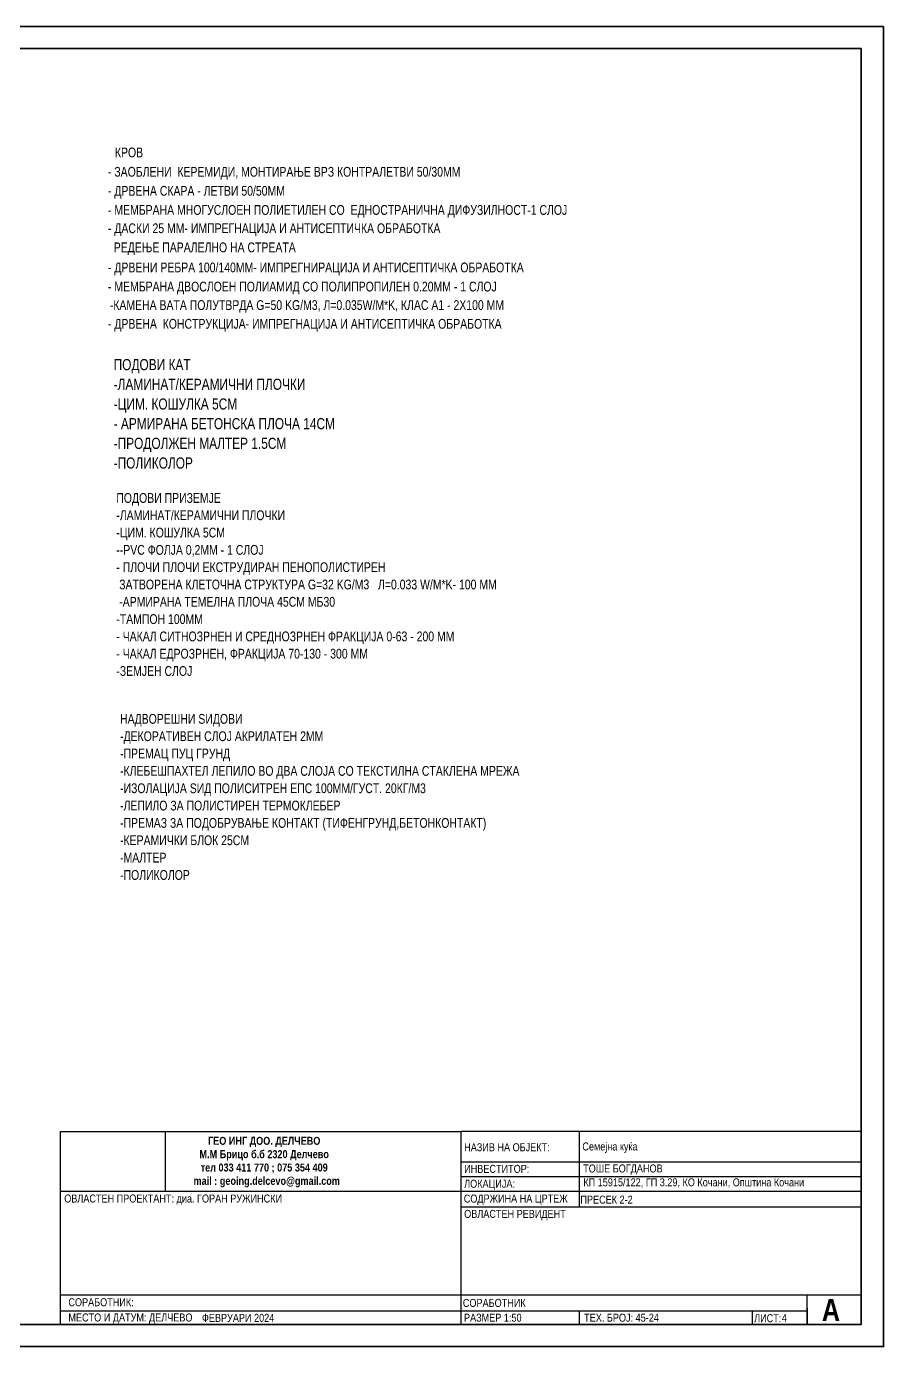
# Model space of a CAD drawing. Extents: x 1230 to 300706, y -1407 to 36108.
# Drawn here: x 134438 to 144077, y 2225 to 17075 of the extents above; entities that cross this region are included whole.
import ezdxf

# ---------------------------------------------------------------- set-up
doc = ezdxf.new("R2010")
doc.units = 0
doc.header["$LTSCALE"] = 5
doc.header["$MEASUREMENT"] = 0
doc.layers.add('4 _ - Фрагмент - Разрез.2D Elements', color=7, linetype='Continuous')
for name, color, linetype, lineweight in [('41', 7, 'Continuous', 35), ('46', 9, 'Continuous', 35), ('7', 7, 'Continuous', 25), ('dimenzija', 7, 'Continuous', 13)]:
    doc.layers.add(name, color=color, linetype=linetype, lineweight=lineweight)
doc.styles.add('GENERATED_STYLE_4', font='arial.ttf')
doc.styles.add('GENERATED_STYLE_5', font='arialbd.ttf')
doc.styles.add('GENERATED_STYLE_6', font='Cambria Math.ttf')

# ---------------------------------------------------------------- blocks, each defined once
blk = doc.blocks.new('ANTETKA')
at = {"layer": '7', "linetype": 'Continuous', "lineweight": 25}
for p, q in [((277494, 4643), (272999, 4643)), ((272999, 2475), (272999, 4643)), ((272999, 3797), (277494, 3797)), ((274328, 2627), (274328, 2475)), ((276271, 2627), (276271, 2475))]:
    blk.add_line(p, q, dxfattribs=at)
at = {"layer": '7', "linetype": 'Continuous', "lineweight": 25, "flags": 128}
for points in [[(268494, 4643), (272999, 4643)], [(268494, 2475), (268494, 4643), (272999, 4643)], [(269673, 4643), (269673, 3975)], [(274328, 4643), (274328, 3797)], [(272999, 4302), (277494, 4302)], [(272999, 4137), (277494, 4137)], [(268494, 3972), (272999, 3972)], [(272999, 3972), (277494, 3972)], [(268494, 2808), (277494, 2808)], [(276891, 2658), (276891, 2475), (276891, 2808)], [(268494, 2627), (276891, 2627)], [(268494, 2475), (277494, 2475)]]:
    blk.add_lwpolyline(points, dxfattribs=at)
at = {"layer": '4 _ - Фрагмент - Разрез.2D Elements', "linetype": 'Continuous', "lineweight": 35, "char_height": 90}
for s, insert, attachment_point, style in [('\\A1;\\pxqc;{\\fCentury Gothic|b1|i0|c204|p34;\\W0.85;ГЕО ИНГ ДОО. ДЕЛЧЕВО\\PМ.М Брицо б.б 2320 Делчево \\Pтел 033 411 770 ; 075 354 409 \\P  mail : geoing.delcevo@gmail.com}', (270785, 4301), 5, 'GENERATED_STYLE_5'), ('\\A1;\\pxql;{\\fCentury Gothic|b0|i0|c204|p34;\\W0.85;КП 15915\\fCentury Gothic|b0|i0|c0|p34;/122\\fCentury Gothic|b0|i0|c204|p34;, ГП 3.29, КО Кочани, Општина Кочани}', (274374, 4065), 4, 'GENERATED_STYLE_4'), ('\\A1;{\\W0.850000x;\\pql;\\fCentury Gothic|b0|i0|c204|p34;ОВЛАСТЕН РЕВИДЕНТ\\P\\pqc;\\fCentury Gothic|b0|i0|c204|p34;}', (273034, 3705), 4, 'GENERATED_STYLE_4')]:
    blk.add_mtext(s, dxfattribs=dict(at, insert=insert, attachment_point=attachment_point, style=style))
at = {"layer": '41', "linetype": 'Continuous', "lineweight": 35, "char_height": 90, "attachment_point": 4, "style": 'GENERATED_STYLE_4'}
for s, insert in [('\\A1;{\\W0.850000x;\\pql;\\fCentury Gothic|b0|i0|c204|p34;НАЗИВ НА ОБЈЕКТ:}', (273034, 4467)), ('\\A1;{\\W0.850000x;\\pql;\\fCentury Gothic|b0|i0|c204|p34;Семејна куќа}', (274363, 4463)), ('\\A1;{\\W0.850000x;\\pql;\\fCentury Gothic|b0|i0|c204|p34;ИНВЕСТИТОР:}', (273034, 4224)), ('\\A1;{\\W0.850000x;\\pql;\\fCentury Gothic|b0|i0|c204|p34;ТОШЕ БОГДАНОВ}', (274372, 4216)), ('\\A1;{\\W0.850000x;\\pql;\\fCentury Gothic|b0|i0|c204|p34;ЛОКАЦИЈА:}', (273034, 4044)), ('\\A1;{\\W0.850000x;\\pql;\\fCentury Gothic|b0|i0|c204|p34;ОВЛАСТЕН ПРОЕКТАНТ: диа. \\fCentury Gothic|b0|i0|c204|p34;ГОРАН РУЖИНСКИ}', (268536, 3878)), ('\\A1;{\\W0.850000x;\\pql;\\fCentury Gothic|b0|i0|c204|p34;СОДРЖИНА НА ЦРТЕЖ}', (273029, 3877)), ('\\A1;{\\W0.850000x;\\pql;\\fCentury Gothic|b0|i0|c204|p34;СОРАБОТНИК:}', (268583, 2724)), ('\\A1;{\\W0.850000x;\\pql;\\fCentury Gothic|b0|i0|c204|p34;СОРАБОТНИК}', (273019, 2716)), ('\\A1;{\\W0.850000x;\\pql;\\fCentury Gothic|b0|i0|c204|p34;МЕСТО И ДАТУМ: ДЕЛЧЕВО}', (268583, 2540)), ('\\A1;{\\W0.850000x;\\pql;\\fCentury Gothic|b0|i0|c204|p34;ФЕВРУАРИ 2024\\P\\pql;\\fCentury Gothic|b0|i0|c204|p34;}', (270085, 2548)), ('\\A1;{\\W0.850000x;\\pql;\\fCentury Gothic|b0|i0|c204|p34;РАЗМЕР 1:50}', (273032, 2550)), ('\\A1;{\\W0.850000x;\\pql;\\fCentury Gothic|b0|i0|c204|p34;ТЕХ. БРОЈ: \\fCentury Gothic|b0|i0|c204|p34;45-24}', (274383, 2550)), ('\\A1;{\\W0.850000x;\\pql;\\fCentury Gothic|b0|i0|c204|p34;ЛИСТ: }', (276295, 2544))]:
    blk.add_mtext(s, dxfattribs=dict(at, insert=insert))
at = {"layer": '46', "color": 254, "linetype": 'Continuous', "lineweight": 35, "insert": (277056, 2637), "char_height": 250, "attachment_point": 4, "style": 'GENERATED_STYLE_5'}
blk.add_mtext('\\A1;{\\W0.850000x;\\pql;\\fCentury Gothic|b1|i0|c204|p34;А}', dxfattribs=at)

msp = doc.modelspace()

# ---------------------------------------------------------------- linework, layer by layer
at = {"layer": '41', "color": 7, "linetype": 'Continuous', "lineweight": 35, "ltscale": 0.1, "flags": 128}
for points in [[(144077, 17075), (123077, 17075), (123077, 2225), (144077, 2225)], [(143827, 16825), (124327, 16825), (124327, 2475), (143827, 2475)]]:
    msp.add_lwpolyline(points, close=True, dxfattribs=at)

# ---------------------------------------------------------------- block references
at = {"layer": 'dimenzija'}
msp.add_blockref('ANTETKA', (-133673, 0), dxfattribs=at)

# ---------------------------------------------------------------- texts
at = {"layer": '46', "color": 254, "linetype": 'Continuous', "lineweight": 35, "char_height": 90, "attachment_point": 4, "style": 'GENERATED_STYLE_4'}
for s, insert in [('\\A1;{\\W0.850000x;\\pql;\\fCentury Gothic|b0|i0|c204|p34;ПРЕСЕК \\fCentury Gothic|b0|i0|c204|p34;2-2}', (140668, 3878)), ('\\A1;{\\W0.850000x;\\pql;\\fCentury Gothic|b0|i0|c204|p34;4}', (142934, 2548))]:
    msp.add_mtext(s, dxfattribs=dict(at, insert=insert))
at = {"layer": '7', "color": 7, "linetype": 'Continuous', "lineweight": 25, "char_height": 110, "attachment_point": 7}
for s, insert, style in [('\\A1;{\\W0.800000x;\\pql;\\fCentury Gothic|b0|i0|c0|p34;КРОВ}', (135433, 15601), 'GENERATED_STYLE_6'), ('\\A1;{\\W0.800000x;\\pql;\\fCentury Gothic|b0|i0|c0|p34;- ЗАОБЛЕНИ  КЕРЕМИДИ, МОНТИРАЊЕ \\fCentury Gothic|b0|i0|c0|p34;ВРЗ\\fCentury Gothic|b0|i0|c0|p34; КОНТРАЛЕТВИ 50/30ММ }', (135355, 15353), 'GENERATED_STYLE_6'), ('\\A1;{\\W0.800000x;\\pql;\\fCentury Gothic|b0|i0|c0|p34;- ДРВЕНА СКАРА \\fCentury Gothic|b0|i0|c0|p34;- \\fCentury Gothic|b0|i0|c0|p34;ЛЕТВИ 50/50ММ }', (135355, 15139), 'GENERATED_STYLE_6'), ('\\A1;{\\W0.800000x;\\pql;\\fCentury Gothic|b0|i0|c0|p34;- МЕМБРАНА МНОГУСЛОЕН ПОЛИЕТИЛЕН СО  ЕДНОСТРАНИЧНА ДИФУЗИ\\fCentury Gothic|b0|i0|c0|p34;ЛНОСТ\\fCentury Gothic|b0|i0|c0|p34;-1 СЛОЈ}', (135355, 14924), 'GENERATED_STYLE_6'), ('\\A1;{\\W0.800000x;\\pql;\\fCentury Gothic|b0|i0|c0|p34;- ДАС\\fCentury Gothic|b0|i0|c0|p34;К\\fCentury Gothic|b0|i0|c0|p34;И 25 ММ- ИМПРЕГНАЦИЈА И АНТИСЕПТИЧКА ОБРАБОТКА}', (135355, 14718), 'GENERATED_STYLE_6'), ('\\A1;{\\W0.800000x;\\pql;\\fCentury Gothic|b0|i0|c0|p34;  РЕДЕ\\fCentury Gothic|b0|i0|c0|p34;Њ\\fCentury Gothic|b0|i0|c0|p34;Е ПАРАЛЕЛНО НА СТРЕАТА }', (135355, 14503), 'GENERATED_STYLE_6'), ('\\A1;{\\W0.800000x;\\pql;\\fCentury Gothic|b0|i0|c0|p34;- Д\\fCentury Gothic|b0|i0|c0|p34;РВЕНИ\\fCentury Gothic|b0|i0|c0|p34; РЕБРА 100/140ММ- ИМПРЕГНИРА\\fCentury Gothic|b0|i0|c0|p34;ЦИЈА\\fCentury Gothic|b0|i0|c0|p34; И АНТИСЕПТИЧ\\fCentury Gothic|b0|i0|c0|p34;К\\fCentury Gothic|b0|i0|c0|p34;А ОБРАБОТКА}', (135355, 14277), 'GENERATED_STYLE_6'), ('\\A1;{\\W0.800000x;\\pql;\\fCentury Gothic|b0|i0|c0|p34;- МЕМБРАНА ДВ\\fCentury Gothic|b0|i0|c0|p34;О\\fCentury Gothic|b0|i0|c0|p34;СЛОЕН ПОЛИАМИД С\\fCentury Gothic|b0|i0|c0|p34;О\\fCentury Gothic|b0|i0|c0|p34; ПОЛИПРОПИЛЕН 0.20ММ - 1 \\fCentury Gothic|b0|i0|c0|p34;СЛОЈ}', (135355, 14062), 'GENERATED_STYLE_6'), ('\\A1;{\\W0.800000x;\\pql;\\fCentury Gothic|b0|i0|c204|p34;-\\fCentury Gothic|b0|i0|c204|p34;КАМЕНА \\fCentury Gothic|b0|i0|c204|p34;ВАТА ПОЛУТ\\fCentury Gothic|b0|i0|c204|p34;ВРДА\\fCentury Gothic|b0|i0|c204|p34; G=50 KG/M3, Л=0.035W/М*K, КЛАС А1 - 2X100 MM}', (135376, 13854), 'GENERATED_STYLE_4'), ('\\A1;{\\W0.800000x;\\pql;\\fCentury Gothic|b0|i0|c0|p34;- ДРВЕНА  КОНСТРУКЦИЈА- ИМПРЕГНАЦИЈА И АНТИСЕПТИЧ\\fCentury Gothic|b0|i0|c0|p34;К\\fCentury Gothic|b0|i0|c0|p34;А ОБРАБОТКА}', (135355, 13643), 'GENERATED_STYLE_6')]:
    msp.add_mtext(s, dxfattribs=dict(at, insert=insert, style=style))
at = {"layer": '7', "color": 7, "linetype": 'Continuous', "lineweight": 25, "attachment_point": 7, "style": 'GENERATED_STYLE_6'}
for s, insert, char_height, line_spacing_factor in [('\\A1;{\\W0.800000x;\\pql;\\fCentury Gothic|b0|i0|c0|p34;ПОДОВИ КАТ\\P\\pql;\\fCentury Gothic|b0|i0|c0|p34;-ЛАМИНАТ/КЕРАМИЧНИ ПЛОЧКИ\\P\\pql;\\fCentury Gothic|b0|i0|c0|p34;-ЦИМ. КОШУЛКА 5СМ\\P\\pql;\\fCentury Gothic|b0|i0|c0|p34;- АРМИРАНА БЕТОНСКА ПЛОЧА 14СМ\\P\\pql;\\fCentury Gothic|b0|i0|c0|p34;-ПРОДОЛЖЕН МАЛТЕР 1.5СМ\\P\\pql;\\fCentury Gothic|b0|i0|c0|p34;-ПОЛИКОЛОР}', (135419, 12100), 125, 1.062469), ('\\A1;{\\W0.800000x;\\pql;\\fCentury Gothic|b0|i0|c0|p34;ПОДОВИ ПРИЗЕМЈЕ\\P\\pql;\\fCentury Gothic|b0|i0|c0|p34;-ЛАМИНАТ/КЕРАМИЧНИ ПЛОЧКИ\\P\\pql;\\fCentury Gothic|b0|i0|c0|p34;-ЦИМ. КОШУЛКА 5СМ\\P\\pql;\\fCentury Gothic|b0|i0|c0|p34;--PVC ФОЛJA 0,2ММ - 1 СЛОЈ\\P\\pql;\\fCentury Gothic|b0|i0|c0|p34;- ПЛОЧИ \\fCentury Gothic|b0|i0|c0|p34;\\c2829099;ПЛОЧИ ЕКСТРУДИРАН ПЕНОПОЛИСТИРЕН\\P\\pql;\\fCentury Gothic|b0|i0|c0|p34; ЗАТВОРЕНА КЛЕТOЧНА СТРУКТУРА G=32 KG/М3   Л=0.033 W/M*K- 100 ММ\\P\\pql;\\fCentury Gothic|b0|i0|c0|p34;\\C7; -АРМИРАНА TEМЕЛНА ПЛОЧА 45СМ МБ30\\P\\pql;\\fCentury Gothic|b0|i0|c0|p34;-ТАМПОН 100ММ\\P\\pql;\\fCentury Gothic|b0|i0|c0|p34;\\c2829099;-\\fCentury Gothic|b0|i0|c0|p34;\\C7; ЧАКАЛ СИТНОЗРНЕН И СРЕДНОЗРНЕН ФРАКЦИЈА 0-63 - 200 ММ\\P\\pql;\\fCentury Gothic|b0|i0|c0|p34;- ЧАКАЛ ЕДРОЗРНЕН, ФРАКЦИЈА 70-130 - 300 ММ\\P\\pql;\\fCentury Gothic|b0|i0|c0|p34;-ЗЕМЈЕН СЛОЈ}', (135449, 9768), 110, 1.061514), ('\\A1;{\\W0.800000x;\\pql;\\fCentury Gothic|b0|i0|c0|p34;НАДВОРЕШНИ ЅИДОВИ\\P\\pql;\\fCentury Gothic|b0|i0|c0|p34;-ДЕКОРАТИ\\fCentury Gothic|b0|i0|c0|p34;В\\fCentury Gothic|b0|i0|c0|p34;ЕН СЛОЈ АКРИЛАТЕН 2ММ\\P\\pql;\\fCentury Gothic|b0|i0|c0|p34;-ПРЕМАЦ ПУЦ ГРУНД\\P\\pql;\\fCentury Gothic|b0|i0|c0|p34;-КЛЕБЕШПАХТЕЛ ЛЕПИЛО ВО ДВА СЛОЈА СО ТЕКСТИЛНА СТАКЛЕНА МРЕЖА\\P\\pql;\\fCentury Gothic|b0|i0|c0|p34;-ИЗОЛАЦИЈА ЅИД ПОЛИСИТРЕН ЕПС 100ММ/ГУСТ. 20КГ/М3\\P\\pql;\\fCentury Gothic|b0|i0|c0|p34;-ЛЕПИЛО ЗА ПОЛИСТИРЕН ТЕРМОКЛЕБЕР\\P\\pql;\\fCentury Gothic|b0|i0|c0|p34;-ПРЕМАЗ ЗА ПОДОБРУВАЊЕ КОНТАКТ (ТИФЕНГРУНД,БЕТОНКОНТАКТ)\\P\\pql;\\fCentury Gothic|b0|i0|c0|p34;-КЕРАМИЧКИ БЛОК 25СМ\\P\\pql;\\fCentury Gothic|b0|i0|c0|p34;-МАЛТЕР\\P\\pql;\\fCentury Gothic|b0|i0|c0|p34;-ПОЛИКОЛОР }', (135491, 7474), 110, 1.063789)]:
    msp.add_mtext(s, dxfattribs=dict(at, insert=insert, char_height=char_height, line_spacing_factor=line_spacing_factor))

doc.saveas('drawing.dxf')
